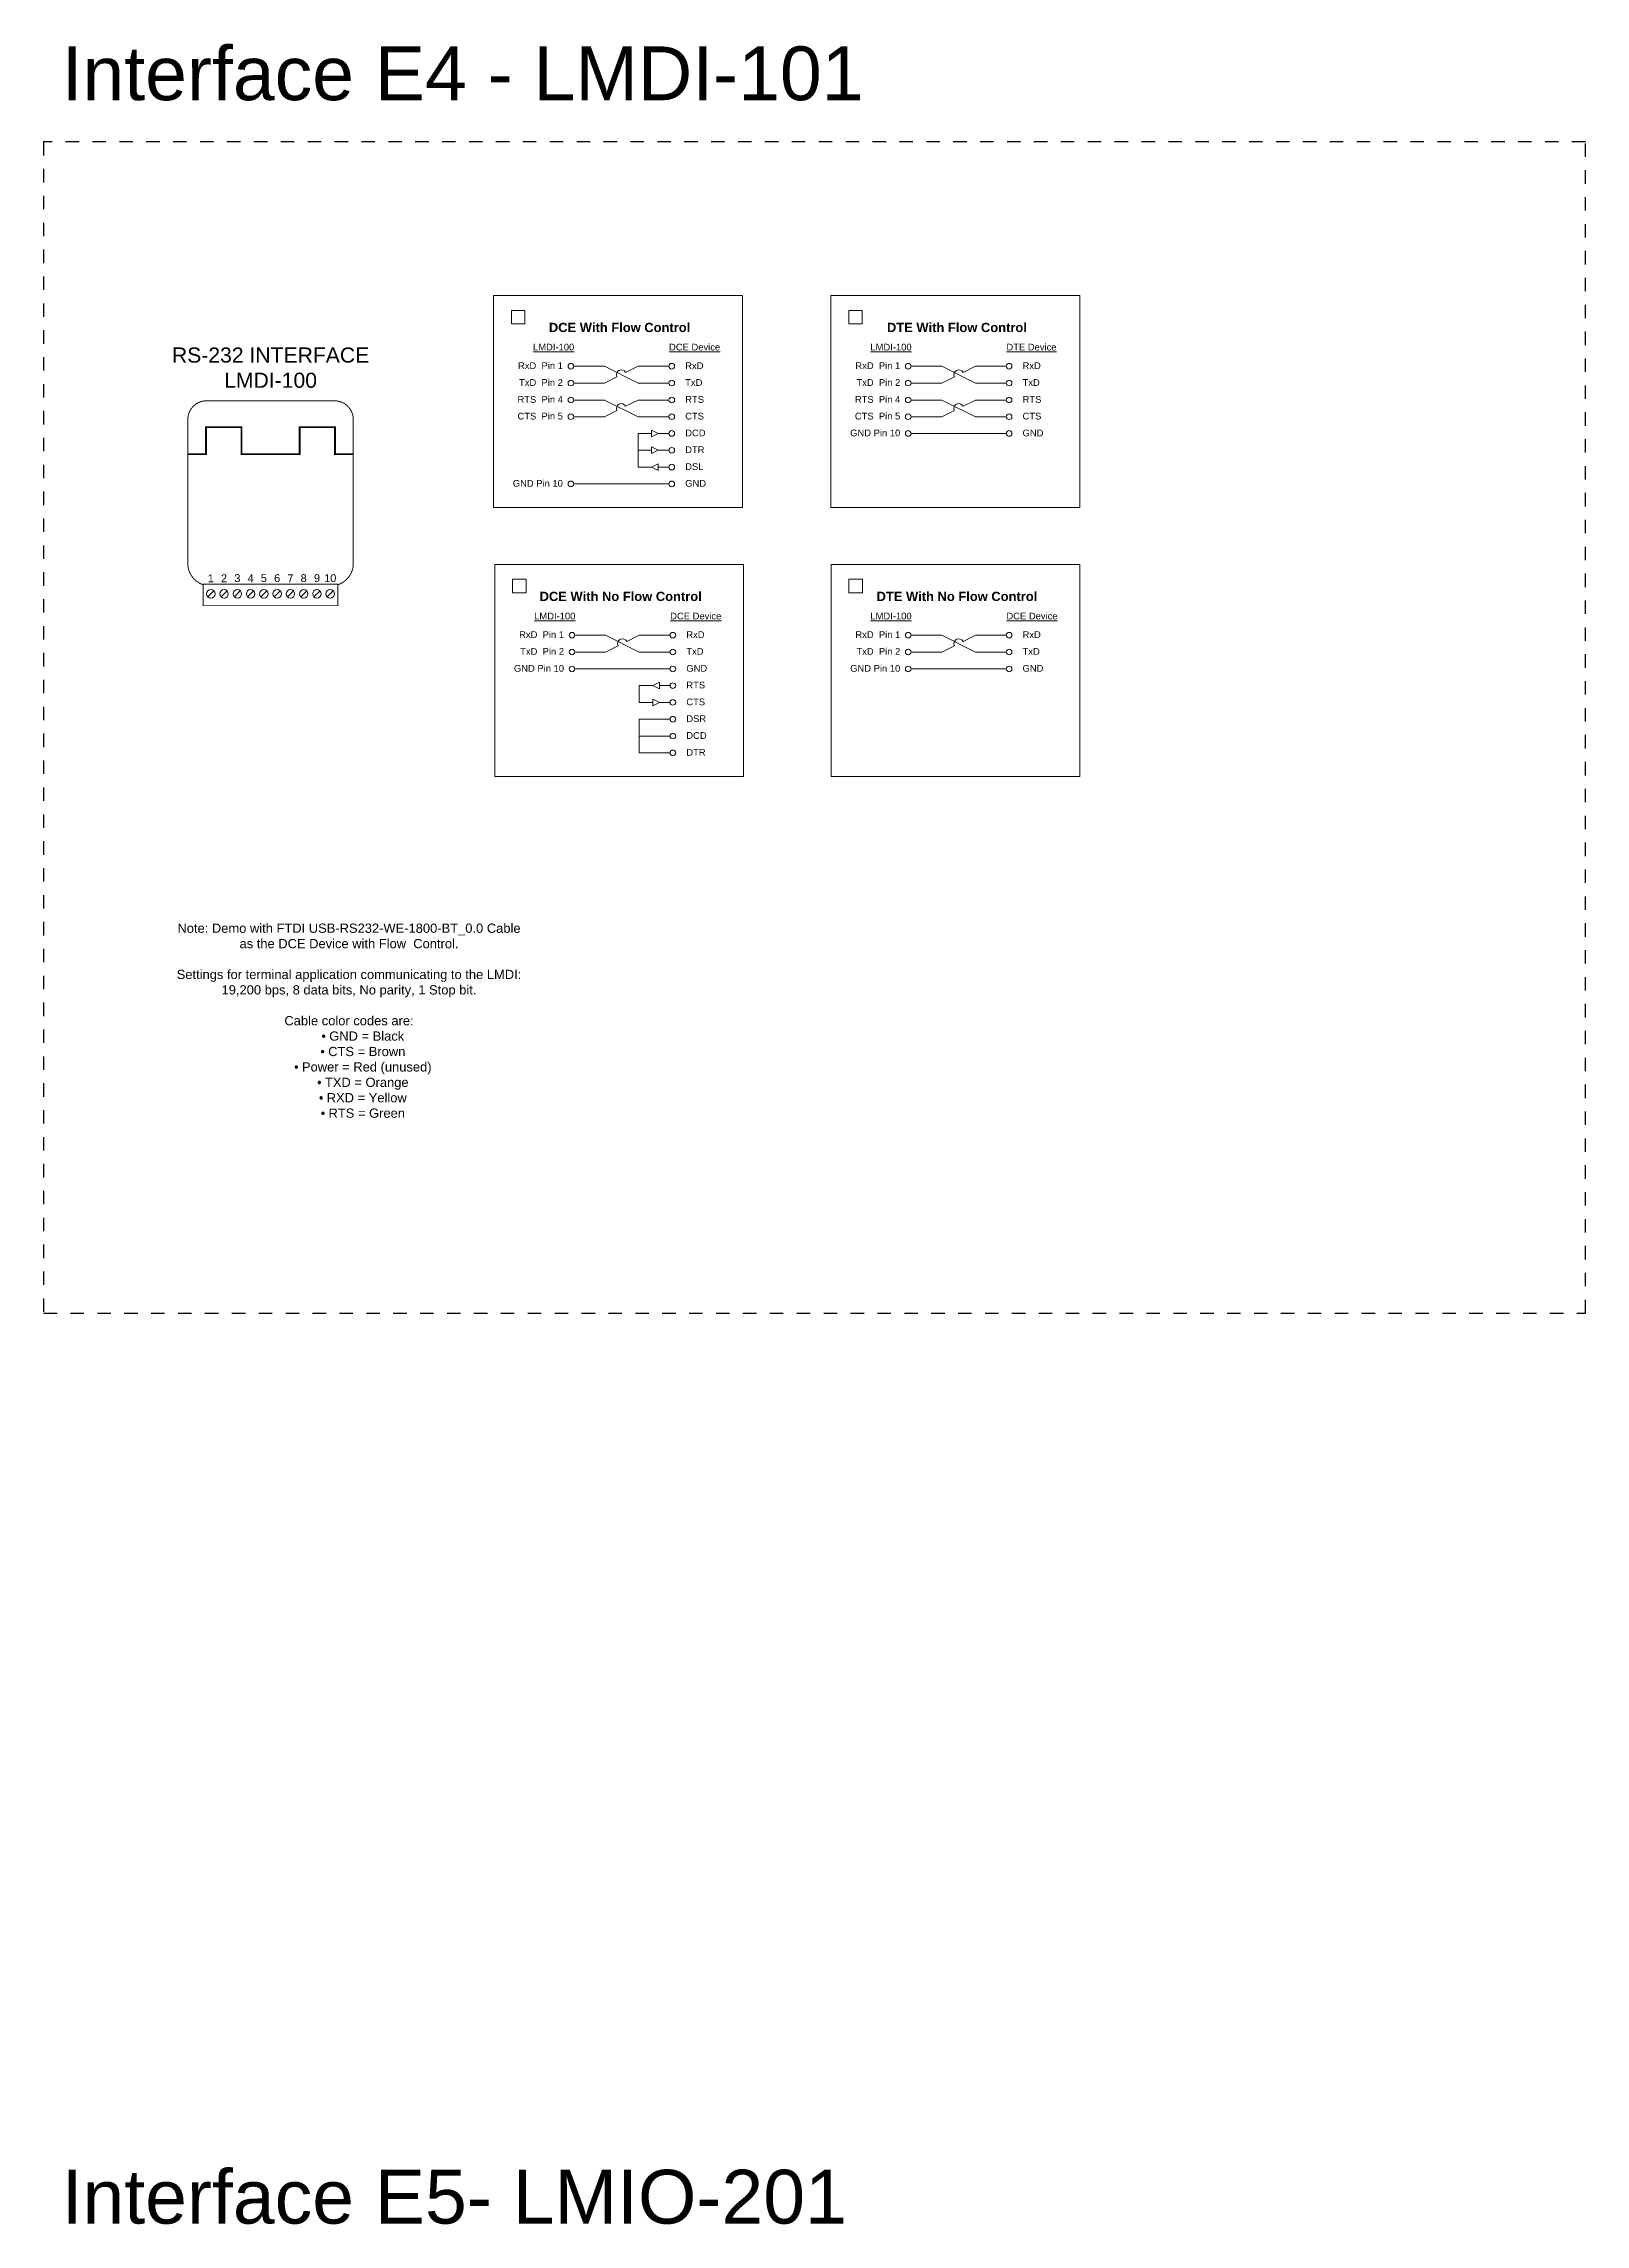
# Model space of a CAD drawing. Header units: inches. Extents: x -60 to 2005, y -577 to 104.
# Drawn here: x 867.49 to 896.15, y -156.84 to -116.3 of the extents above; entities that cross this region are included whole.
import ezdxf
from ezdxf.enums import TextEntityAlignment as Align

# ---------------------------------------------------------------- set-up
doc = ezdxf.new("R2010")
doc.units = ezdxf.units.IN
doc.header["$MEASUREMENT"] = 0
doc.linetypes.add('Demo', pattern=[0.5, 0.25, -0.25])
doc.layers.get('0').update_dxf_attribs({"lineweight": 5})
doc.layers.add('PS Borders', color=40, linetype='Demo', lineweight=5, plot=False)
doc.styles.add('ARIAL', font='arial.ttf')

# ---------------------------------------------------------------- blocks, each defined once
blk = doc.blocks.new('LMDI-100_TW')
at = {"linetype": 'Continuous'}
for p, q in [((-9.33, -21.22), (-8.44, -20.32)), ((-7.35, -21.22), (-6.46, -20.32)), ((-5.38, -21.22), (-4.49, -20.32)), ((-3.41, -21.22), (-2.51, -20.32)), ((-1.43, -21.22), (-0.54, -20.32)), ((0.54, -21.22), (1.43, -20.32)), ((2.51, -21.22), (3.41, -20.32)), ((4.49, -21.22), (5.38, -20.32)), ((6.46, -21.22), (7.36, -20.32)), ((8.44, -21.22), (9.33, -20.32))]:
    blk.add_line(p, q, dxfattribs=at)
at = {"linetype": 'Continuous', "const_width": 0.144}
for points in [[(0.01, 7.94), (-9.52, 7.94, 0.414214), (-12.3, 5.15), (-12.3, -16.47, 0.302646), (-10.02, -19.42, 0.302646)], [(0.01, 7.94), (9.53, 7.94, -0.414214), (12.31, 5.15), (12.31, -16.47, -0.303521), (10.02, -19.42, -0.303521)]]:
    blk.add_lwpolyline(points, format="xyb", dxfattribs=at)
at = {"const_width": 0.265}
blk.add_lwpolyline([(-12.3, 0), (-9.59, 0), (-9.59, 4.03), (-4.33, 4.03), (-4.33, 0), (4.33, 0), (4.33, 4.03), (9.59, 4.03), (9.59, 0), (12.31, 0)], dxfattribs=at)
at = {"linetype": 'Continuous', "const_width": 0.144}
blk.add_lwpolyline([(-10.02, -19.33), (10.02, -19.33), (10.02, -22.53), (-10.02, -22.53)], close=True, dxfattribs=at)
at = {"linetype": 'Continuous'}
for centre in [(-8.88, -20.77), (-6.91, -20.77), (-4.93, -20.77), (-2.96, -20.77), (-0.99, -20.77), (0.99, -20.77), (2.96, -20.77), (4.93, -20.77), (6.91, -20.77), (8.88, -20.77)]:
    blk.add_circle(centre, 0.631, dxfattribs=at)
at = {"style": 'ARIAL'}
for s, insert, char_height, width, attachment_point in [('RS-232 INTERFACE \\PLMDI-100', (0.01, 15.87), 2.25, 44.6004, 2), ('2', (-6.91, -19.04), 1.17, 38.6074, 8), ('3', (-4.93, -19.04), 1.17, 38.6074, 8), ('4', (-2.96, -19.04), 1.17, 38.6074, 8), ('5', (-0.99, -19.04), 1.17, 38.6074, 8), ('6', (0.99, -19.04), 1.17, 38.6074, 8), ('7', (2.96, -19.04), 1.17, 38.6074, 8), ('8', (4.93, -19.04), 1.17, 38.6074, 8), ('9', (6.91, -19.04), 1.17, 38.6074, 8), ('10', (8.88, -19.04), 1.168, 38.6074, 8)]:
    blk.add_mtext(s, dxfattribs=dict(at, insert=insert, char_height=char_height, width=width, attachment_point=attachment_point))
at = {"linetype": 'Continuous', "insert": (-8.88, -19.04), "char_height": 1.17, "width": 38.6074, "attachment_point": 8, "style": 'ARIAL'}
blk.add_mtext('1', dxfattribs=at)
blk = doc.blocks.new('*U276')
blk.add_blockref('LMDI-100_TW', (0, 0))

msp = doc.modelspace()

# ---------------------------------------------------------------- linework, layer by layer
for p, q in [((877.915, -122.298), (877.342, -122.298)), ((878.54, -122.611), (877.915, -122.298)), ((878.308, -122.414), (878.54, -122.298)), ((878.54, -122.298), (879.113, -122.298)), ((884.186, -122.298), (883.613, -122.298)), ((884.811, -122.611), (884.186, -122.298)), ((884.579, -122.414), (884.811, -122.298)), ((884.811, -122.298), (885.384, -122.298)), ((877.342, -122.611), (877.915, -122.611)), ((877.915, -122.611), (878.147, -122.495)), ((879.112, -122.611), (878.54, -122.611)), ((883.613, -122.611), (884.186, -122.611)), ((884.186, -122.611), (884.418, -122.495)), ((885.383, -122.611), (884.811, -122.611)), ((877.341, -123.238), (877.915, -123.238)), ((877.915, -122.926), (877.342, -122.926)), ((878.54, -123.238), (877.915, -122.926)), ((877.915, -123.238), (878.147, -123.122)), ((878.308, -123.042), (878.54, -122.926)), ((878.54, -122.926), (879.112, -122.926)), ((879.112, -123.238), (878.54, -123.238)), ((883.612, -123.238), (884.186, -123.238)), ((884.186, -122.926), (883.613, -122.926)), ((884.811, -123.238), (884.186, -122.926)), ((884.186, -123.238), (884.418, -123.122)), ((884.579, -123.042), (884.811, -122.926)), ((884.811, -122.926), (885.383, -122.926)), ((885.383, -123.238), (884.811, -123.238)), ((878.54, -124.173), (878.54, -123.548)), ((878.54, -123.548), (878.79, -123.548)), ((878.79, -123.611), (878.79, -123.486)), ((878.79, -123.486), (878.915, -123.548)), ((878.915, -123.548), (878.79, -123.611)), ((878.915, -123.548), (879.113, -123.548)), ((883.613, -123.548), (885.384, -123.548)), ((878.54, -123.861), (878.79, -123.861)), ((878.79, -123.923), (878.79, -123.798)), ((878.79, -123.798), (878.915, -123.861)), ((878.915, -123.861), (878.79, -123.923)), ((878.915, -123.861), (879.113, -123.861)), ((878.79, -124.173), (878.54, -124.173)), ((878.915, -124.111), (878.79, -124.173)), ((878.79, -124.173), (878.915, -124.236)), ((878.915, -124.236), (878.915, -124.111)), ((879.113, -124.173), (878.915, -124.173)), ((879.113, -124.486), (877.342, -124.486)), ((877.936, -127.298), (877.363, -127.298)), ((878.561, -127.611), (877.936, -127.298)), ((878.329, -127.414), (878.561, -127.298)), ((878.561, -127.298), (879.134, -127.298)), ((884.186, -127.298), (883.613, -127.298)), ((884.811, -127.611), (884.186, -127.298)), ((884.579, -127.414), (884.811, -127.298)), ((884.811, -127.298), (885.384, -127.298)), ((877.363, -127.611), (877.936, -127.611)), ((877.936, -127.611), (878.168, -127.495)), ((879.133, -127.611), (878.561, -127.611)), ((883.613, -127.611), (884.186, -127.611)), ((884.186, -127.611), (884.418, -127.495)), ((885.383, -127.611), (884.811, -127.611)), ((877.364, -127.921), (879.134, -127.921)), ((883.614, -127.921), (885.384, -127.921)), ((878.561, -128.548), (878.561, -128.236)), ((878.561, -128.236), (878.811, -128.236)), ((878.936, -128.173), (878.811, -128.236)), ((878.811, -128.236), (878.936, -128.298)), ((878.811, -128.611), (878.811, -128.486)), ((878.811, -128.486), (878.936, -128.548)), ((878.936, -128.298), (878.936, -128.173)), ((878.936, -128.236), (879.134, -128.236)), ((878.561, -128.548), (878.811, -128.548)), ((879.134, -128.861), (878.561, -128.861)), ((878.561, -129.486), (878.561, -128.861)), ((878.936, -128.548), (878.811, -128.611)), ((878.936, -128.548), (879.134, -128.548)), ((878.561, -129.173), (879.134, -129.173)), ((879.134, -129.486), (878.561, -129.486))]:
    msp.add_line(p, q)
for points in [[(875.853, -120.986), (880.479, -120.986), (880.479, -124.923), (875.853, -124.923)], [(882.124, -120.986), (886.75, -120.986), (886.75, -124.923), (882.124, -124.923)], [(876.185, -121.259), (876.435, -121.259), (876.435, -121.509), (876.185, -121.509)], [(882.456, -121.259), (882.706, -121.259), (882.706, -121.509), (882.456, -121.509)], [(875.874, -125.986), (880.5, -125.986), (880.5, -129.923), (875.874, -129.923)], [(882.126, -125.986), (886.752, -125.986), (886.752, -129.923), (882.126, -129.923)], [(876.206, -126.259), (876.456, -126.259), (876.456, -126.509), (876.206, -126.509)], [(882.458, -126.259), (882.708, -126.259), (882.708, -126.509), (882.458, -126.509)]]:
    msp.add_lwpolyline(points, close=True)
for centre in [(877.29, -122.298), (879.165, -122.298), (883.561, -122.298), (885.436, -122.298), (877.29, -122.611), (879.165, -122.611), (883.561, -122.611), (885.436, -122.611), (877.29, -122.926), (877.29, -123.236), (879.165, -122.926), (879.165, -123.236), (883.561, -122.926), (883.561, -123.236), (885.436, -122.926), (885.436, -123.236), (879.165, -123.548), (883.561, -123.548), (885.436, -123.548), (879.165, -123.861), (877.29, -124.486), (879.165, -124.173), (879.165, -124.486), (877.311, -127.298), (879.186, -127.298), (883.561, -127.298), (885.436, -127.298), (877.311, -127.611), (879.186, -127.611), (883.561, -127.611), (885.436, -127.611), (877.311, -127.926), (879.186, -127.926), (883.561, -127.926), (885.436, -127.926), (879.186, -128.236), (879.186, -128.548), (879.186, -128.861), (879.186, -129.173), (879.186, -129.486)]:
    msp.add_circle(centre, 0.0523)
for centre in [(878.228, -122.455), (884.499, -122.455), (878.227, -123.082), (884.498, -123.082), (878.249, -127.455), (884.499, -127.455)]:
    msp.add_arc(centre, 0.0901, 26.8169, 206.3132)
at = {"layer": 'PS Borders', "lineweight": -3}
msp.add_lwpolyline([(867.489, -139.904), (896.148, -139.904), (896.148, -118.129), (867.489, -118.129)], close=True, dxfattribs=at)

# ---------------------------------------------------------------- block references
at = {"lineweight": -3, "xscale": 0.125, "yscale": 0.125, "zscale": 0.125}
msp.add_blockref('*U276', (871.707, -123.933), dxfattribs=at)

# ---------------------------------------------------------------- texts
at = {"style": 'ARIAL'}
for s, p in [('%%ULMDI-100', (877.353, -122.005)), ('%%ULMDI-100', (883.624, -122.005)), ('RxD  Pin 1', (877.142, -122.35)), ('RxD  Pin 1', (883.413, -122.35)), ('RTS  Pin 4', (877.142, -122.978)), ('TxD  Pin 2', (877.142, -122.663)), ('RTS  Pin 4', (883.413, -122.978)), ('TxD  Pin 2', (883.413, -122.663)), ('CTS  Pin 5', (877.142, -123.288)), ('CTS  Pin 5', (883.413, -123.288)), ('GND Pin 10', (883.413, -123.6)), ('GND Pin 10', (877.142, -124.538)), ('%%ULMDI-100', (877.374, -127.005)), ('%%ULMDI-100', (883.624, -127.005)), ('RxD  Pin 1', (877.163, -127.35)), ('RxD  Pin 1', (883.413, -127.35)), ('TxD  Pin 2', (877.163, -127.663)), ('TxD  Pin 2', (883.413, -127.663)), ('GND Pin 10', (877.163, -127.978)), ('GND Pin 10', (883.413, -127.978))]:
    msp.add_text(s, height=0.125, dxfattribs=at).set_placement(p, align=Align.RIGHT)
for s, p in [('%%UDCE Device', (879.115, -122.005)), ('%%UDTE Device', (885.386, -122.005)), ('RxD', (879.415, -122.351)), ('RxD', (885.686, -122.351)), ('TxD', (879.415, -122.663)), ('TxD', (885.686, -122.663)), ('CTS', (879.415, -123.288)), ('RTS', (879.415, -122.978)), ('CTS', (885.686, -123.288)), ('RTS', (885.686, -122.978)), ('DCD', (879.415, -123.601)), ('GND', (885.686, -123.601)), ('DTR', (879.415, -123.913)), ('GND', (879.415, -124.538)), ('DSL', (879.415, -124.226)), ('%%UDCE Device', (879.136, -127.005)), ('%%UDCE Device', (885.386, -127.005)), ('RxD', (879.436, -127.351)), ('RxD', (885.686, -127.351)), ('TxD', (879.436, -127.663)), ('TxD', (885.686, -127.663)), ('GND', (879.436, -127.978)), ('GND', (885.686, -127.978)), ('CTS', (879.436, -128.601)), ('RTS', (879.436, -128.288)), ('DSR', (879.436, -128.913)), ('DCD', (879.436, -129.226)), ('DTR', (879.436, -129.538))]:
    msp.add_text(s, height=0.125, dxfattribs=at).set_placement(p)
at = {"lineweight": -3, "char_height": 1, "attachment_point": 1, "style": 'ARIAL'}
for s, insert in [('Interface E4 - LMDI-101', (867.824, -116.352)), ('Interface E5- LMIO-201', (867.824, -155.83))]:
    msp.add_mtext_dynamic_manual_height_columns(s, width=25.92219, gutter_width=1, heights=[0], dxfattribs=dict(at, insert=insert))
at = {"char_height": 0.17188, "attachment_point": 2, "style": 'ARIAL'}
for s, width, heights, insert in [('{\\fArial|b1|i0|c0|p34;DCE With Flow Control}', 21.25968, [0], (878.195, -121.491)), ('{\\fArial|b1|i0|c0|p34;DTE With Flow Control}', 21.25968, [0], (884.466, -121.491)), ('{\\fArial|b1|i0|c0|p34;DCE With No Flow Control}', 25.62222, [0], (878.216, -126.491)), ('{\\fArial|b1|i0|c0|p34;DTE With No Flow Control}', 32.67244, [0], (884.466, -126.491)), ('Note: Demo with FTDI USB-RS232-WE-1800-BT_0.0 Cable as the DCE Device with Flow  Control.\\P\\PSettings for terminal application communicating to the LMDI:\\P19,200 bps, 8 data bits, No parity, 1 Stop bit.\\P\\PCable color codes are:\\P\\pl0.51563,t0.85938;{\\fSymbol|b0|i0|c2|p18;·^I}GND = Black\\P{\\fSymbol|b0|i0|c2|p18;·^I}CTS = Brown\\P{\\fSymbol|b0|i0|c2|p18;·^I}Power = Red (unused)\\P{\\fSymbol|b0|i0|c2|p18;·^I}TXD = Orange\\P{\\fSymbol|b0|i0|c2|p18;·^I}RXD = Yellow\\P{\\fSymbol|b0|i0|c2|p18;·^I}RTS = Green', 6.56413, [4.084], (873.166, -132.66))]:
    msp.add_mtext_dynamic_manual_height_columns(s, width=width, gutter_width=1, heights=heights, dxfattribs=dict(at, insert=insert))

doc.saveas('drawing.dxf')
